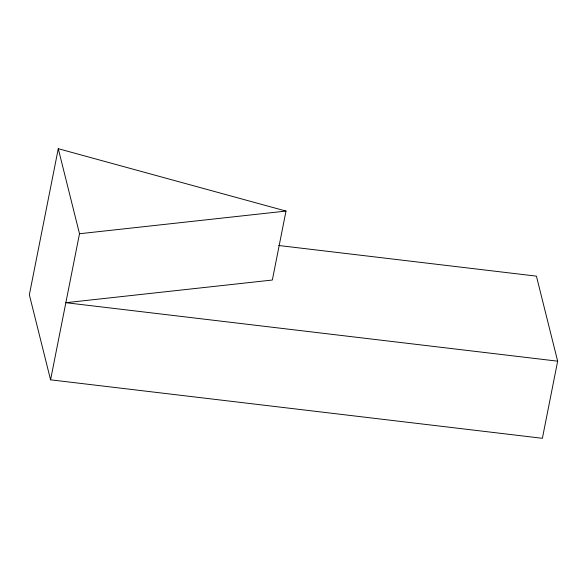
<?xml version="1.0" encoding="UTF-8"?>
<svg xmlns="http://www.w3.org/2000/svg" width="587" height="587" viewBox="0 0 587 587"><rect width="100%" height="100%" fill="white"/><g stroke="black" fill="none" stroke-linecap="round" stroke-linejoin="round"><path stroke-width="0.88" d="M557.65 361.181L65.847 302.701L272.346 280.028L286.001 211.071L58.274 148.702L29.35 294.784L50.577 379.826L542.381 438.298L557.65 361.181L536.423 276.139L278.686 245.491M50.577 379.826L79.502 233.743L58.274 148.702M79.502 233.743L286.001 211.071"/></g></svg>
